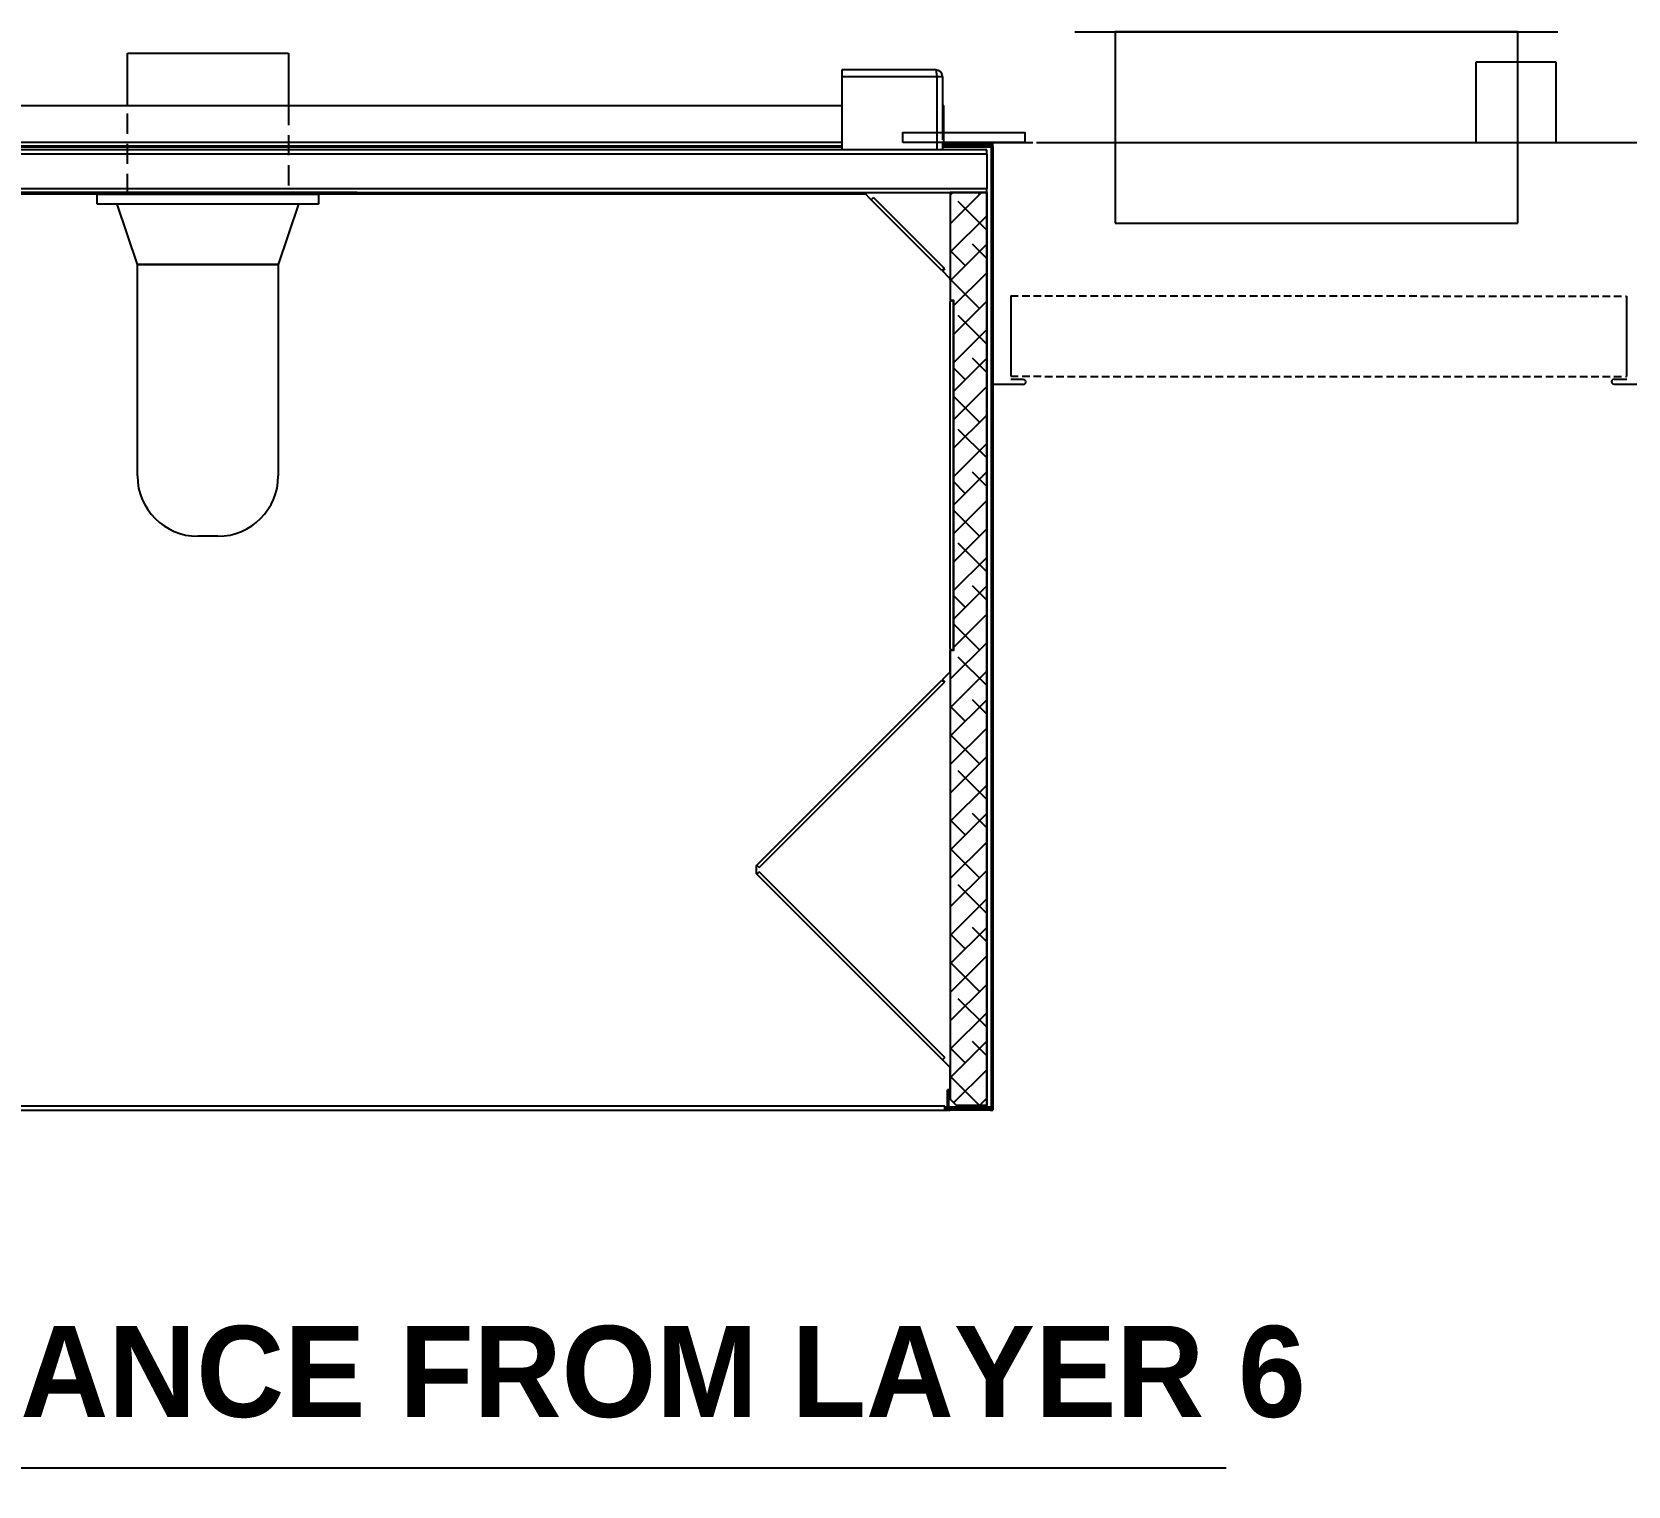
# Model space of a CAD drawing. Header units: inches. Extents: x 37 to 357, y 80 to 422.
# Drawn here: x 234.9 to 294.4, y 224.2 to 278.4 of the extents above; entities that cross this region are included whole.
import ezdxf

# ---------------------------------------------------------------- set-up
doc = ezdxf.new("R2010")
doc.units = ezdxf.units.IN
doc.header["$MEASUREMENT"] = 0
doc.linetypes.add('DASHED', pattern=[0.75, 0.5, -0.25])
doc.layers.get('DEFPOINTS').update_dxf_attribs({"color": 104})
doc.layers.add('1', color=7, linetype='DASHED')
doc.styles.add('BOO', font='GOTHIC.TTF', dxfattribs={"height": 6})
doc.dimstyles.new('MECH-DIM', dxfattribs={"dimscale": 12, "dimtxt": 6, "dimasz": 0.2, "dimexe": 0, "dimexo": 0, "dimgap": 0, "dimtad": 0, "dimdec": 0, "dimzin": 3, "dimdsep": 46, "dimlunit": 4, "dimtxsty": 'BOO', "dimblk1": 'OBLIQUE', "dimblk2": 'OBLIQUE', "dimsah": 1, "dimcen": 0, "dimclrd": 45, "dimclre": 45, "dimclrt": 256, "dimazin": 0, "dimtfac": 1, "dimtdec": 0, "dimtix": 1, "dimtmove": 0, "dimatfit": 0, "dimfxl": 1, "dimtvp": 1, "dimfrac": 2, "dimtolj": 1, "dimtzin": 0, "dimarcsym": 2})

# ---------------------------------------------------------------- blocks, each defined once
blk = doc.blocks.new('STDS')
at = {"linetype": 'Continuous'}
blk.add_line((-2, 3.5), (2, 3.5), dxfattribs=at)
for p, q in [((-2, 2.215), (-2, 3.5)), ((2, 3.5), (2, 2.215)), ((-2.75, -0.25), (-2.75, 0)), ((-2.75, 0), (2.75, 0)), ((2, 0), (-2, 0)), ((0, 0), (-2, 0)), ((0, 0), (1.75, 0)), ((2.75, 0), (2.75, -0.25)), ((2.75, -0.25), (-2.75, -0.25)), ((-1.75, -1.75), (-2.25, -0.25)), ((2.25, -0.25), (1.75, -1.75)), ((1.75, -1.75), (-1.75, -1.75)), ((-1.75, -1.75), (1.75, -1.75)), ((-1.75, -7), (-1.75, -1.75)), ((1.75, -1.75), (1.75, -7)), ((0.25, -8.5), (-0.25, -8.5))]:
    blk.add_line(p, q)
at = {"linetype": 'DASHED'}
for p, q in [((-2, 0), (-2, 2.215)), ((2, 2.215), (2, 0))]:
    blk.add_line(p, q, dxfattribs=at)
for centre, start, end in [((-0.25, -7), 180, 270), ((0.25, -7), 270, 0)]:
    blk.add_arc(centre, 1.5, start, end)
blk = doc.blocks.new('_Oblique')
at = {"color": 0, "linetype": 'ByBlock', "lineweight": -2}
blk.add_line((-0.5, -0.5), (0.5, 0.5), dxfattribs=at)
blk = doc.blocks.new('*D13')
at = {"color": 45, "lineweight": -2, "transparency": 16777216}
for p, q in [((9384.7, 645.51), (9384.7, 621.94)), ((9395.87, 645.51), (9395.87, 621.94)), ((9384.7, 621.94), (9382.3, 621.94)), ((9384.7, 621.94), (9395.87, 621.94)), ((9395.87, 621.94), (9554.47, 621.94))]:
    blk.add_line(p, q, dxfattribs=at)
at = {"layer": 'DEFPOINTS', "color": 0, "transparency": 16777216}
for p in [(9384.7, 645.51), (9395.87, 645.51), (9395.87, 621.94)]:
    blk.add_point(p, dxfattribs=at)
at = {"color": 45, "lineweight": -2, "transparency": 16777216, "xscale": 2.4, "yscale": 2.4, "zscale": 2.4}
blk.add_blockref('_Oblique', (9384.7, 621.94), dxfattribs=at)
at = {"color": 45, "lineweight": -2, "transparency": 16777216, "xscale": 2.4, "yscale": 2.4, "zscale": 2.4, "rotation": 180}
blk.add_blockref('_Oblique', (9395.87, 621.94), dxfattribs=at)
at = {"transparency": 16777216, "insert": (9477.57, 628.24), "char_height": 6, "attachment_point": 5, "style": 'BOO'}
blk.add_mtext('\\A1;{\\fCentury Gothic|b1|i0|c0|p34;AT LEAST 3" CLEARANCE FROM LAYER 6}', dxfattribs=at)
blk = doc.blocks.new('HOOD BEHIND EXHAUST HOOD')
h = blk.add_hatch()
h.set_pattern_fill('ANSI38', color=256, scale=10.608599, style=0)
h.set_pattern_definition([(45, (9395.865, 709.2402), (-0.937677, 0.937677), []), (135, (9395.865, 709.2402), (-2.81303, 0.937677), [3.315187, -1.989112])])
h.paths.add_polyline_path([(9538.68986, 705.94755), (9536.28817, 705.94755), (9536.28817, 698.8659), (9536.49769, 698.8659), (9536.49769, 675.78288), (9536.28817, 675.78288), (9536.28817, 646.23096), (9536.70075, 645.81839), (9538.68986, 645.81839)])
for p, q in [((9544.5025, 716.5336), (9576.3283, 716.5336)), ((9573.67615, 716.5336), (9547.15465, 716.5336)), ((9547.15465, 716.5336), (9547.15465, 709.24019)), ((9552.45895, 716.5336), (9554.63371, 716.5336)), ((9573.67615, 709.24019), (9573.67615, 716.5336)), ((9570.91135, 714.54449), (9570.91135, 709.24019)), ((9576.21565, 714.54449), (9570.91135, 714.54449)), ((9576.21565, 709.24019), (9576.21565, 714.54449)), ((9539.08113, 693.31003), (9539.08113, 709.24019)), ((9539.08113, 709.24019), (9541.73328, 709.24019)), ((9539.08113, 709.24019), (9541.73328, 709.24019)), ((9541.96742, 709.24019), (9581.51995, 709.24019)), ((9541.96742, 709.24019), (9576.21565, 709.24019)), ((9547.15465, 709.24019), (9547.15465, 703.93589)), ((9549.8068, 709.24019), (9551.98157, 709.24019)), ((9573.67615, 703.93589), (9573.67615, 709.24019)), ((9547.15465, 703.93589), (9573.67615, 703.93589)), ((9540.26938, 699.15033), (9540.26938, 693.84603)), ((9580.85271, 699.13067), (9580.85271, 693.82637)), ((9541.10385, 693.31003), (9539.08113, 693.31003)), ((9541.0893, 693.64504), (9540.2676, 693.64504)), ((9580.02066, 693.32729), (9581.51995, 693.32729)), ((9580.0352, 693.6623), (9580.85691, 693.6623))]:
    blk.add_line(p, q)
at = {"color": 7, "linetype": 'Continuous'}
for p, q in [((9535.32544, 714.03129), (9529.13534, 714.03129)), ((9529.13534, 714.03129), (9529.13534, 713.59103)), ((9529.13534, 713.59103), (9535.40661, 713.59103)), ((9529.13534, 713.59103), (9529.13534, 708.76546)), ((9535.40661, 713.59103), (9535.40661, 708.76546)), ((9535.40766, 713.59103), (9535.40766, 708.76546)), ((9535.40766, 713.59103), (9535.7657, 713.59103)), ((9535.7657, 713.59103), (9535.7657, 709.41909)), ((9407.46817, 711.68281), (9529.13534, 711.68281)), ((9535.7657, 711.68281), (9535.86118, 711.68281)), ((9535.86118, 709.24019), (9535.86118, 711.68281)), ((9529.13534, 709.24019), (9407.46817, 709.24019)), ((9407.46817, 709.03067), (9529.13534, 709.03067)), ((9529.13534, 708.94845), (9407.46817, 708.94845)), ((9535.40766, 709.619), (9535.40661, 709.62004)), ((9535.40766, 709.24019), (9535.40661, 709.24019)), ((9535.40661, 709.03067), (9535.40766, 709.03067)), ((9535.40766, 708.94845), (9535.40661, 708.94845)), ((9535.7657, 709.24019), (9535.7657, 708.76546)), ((9535.86118, 709.24019), (9535.7657, 709.24019)), ((9535.7657, 709.03067), (9535.9856, 709.03067)), ((9538.9854, 708.94845), (9535.7657, 708.94845)), ((9535.94339, 709.15797), (9535.94339, 709.0625)), ((9538.90319, 709.15797), (9535.94339, 709.15797)), ((9538.90319, 709.0625), (9535.94339, 709.0625)), ((9535.9856, 709.0625), (9535.9856, 709.03067)), ((9538.88175, 709.03067), (9535.9856, 709.03067)), ((9538.88175, 709.0625), (9538.88175, 709.03067)), ((9538.90319, 709.15797), (9538.90319, 709.0625)), ((9538.9854, 708.98028), (9538.9854, 645.6842)), ((9538.9854, 708.98028), (9539.08088, 708.98028)), ((9539.08088, 708.98028), (9539.08088, 645.6842)), ((9538.68969, 708.76546), (9407.46817, 708.76546)), ((9538.68969, 708.48433), (9407.46817, 708.48433)), ((9538.68969, 708.48433), (9538.68969, 708.76546)), ((9538.68969, 708.48433), (9538.68969, 706.22868)), ((9433.57655, 706.22868), (9497.19884, 706.22868)), ((9497.19884, 705.94755), (9453.75828, 705.94755)), ((9530.70167, 705.85207), (9453.75828, 705.85207)), ((9497.19884, 706.22868), (9538.68969, 706.22868)), ((9497.19884, 705.94755), (9530.60619, 705.94755)), ((9530.60619, 705.94755), (9538.68986, 705.94755)), ((9531.07503, 705.47871), (9530.60619, 705.94755)), ((9538.68969, 705.94755), (9538.68969, 706.22868)), ((9538.68986, 705.94755), (9538.68986, 645.81839)), ((9531.07503, 705.47871), (9531.22318, 705.62687)), ((9535.70915, 700.84459), (9531.07508, 705.47867)), ((9535.91544, 700.93461), (9531.22318, 705.62687)), ((9535.91544, 700.93461), (9535.76729, 700.78646)), ((9536.23613, 700.31762), (9535.76729, 700.78646)), ((9536.28817, 700.19197), (9536.28817, 698.8659)), ((9536.28817, 698.8659), (9536.49769, 698.8659)), ((9536.28817, 675.8651), (9536.28817, 698.78368)), ((9536.49769, 675.78288), (9536.49769, 698.8659)), ((9536.49769, 675.78288), (9536.28817, 675.78288)), ((9536.28817, 674.45681), (9536.28817, 675.78288)), ((9535.76729, 673.86232), (9536.23613, 674.33116)), ((9523.53601, 661.63104), (9535.70915, 673.80418)), ((9523.68411, 661.48284), (9535.91544, 673.71417)), ((9535.76729, 673.86232), (9535.91544, 673.71417)), ((9523.50862, 661.60365), (9523.53596, 661.63099)), ((9523.50862, 661.07322), (9523.50862, 661.60365)), ((9523.68411, 661.48284), (9523.53596, 661.63099)), ((9523.53596, 661.04588), (9523.50862, 661.07322)), ((9523.53596, 661.04588), (9523.68411, 661.19404)), ((9535.76729, 648.81456), (9523.53596, 661.04588)), ((9535.91544, 648.96271), (9523.68411, 661.19404)), ((9535.91544, 648.96271), (9535.76729, 648.81456)), ((9536.23613, 648.34572), (9535.76729, 648.81456)), ((9536.28817, 646.23096), (9536.28817, 648.22007)), ((9536.19269, 646.83258), (9536.09722, 646.83258)), ((9536.09722, 645.6842), (9536.09722, 646.83258)), ((9536.19269, 645.6842), (9536.19269, 646.83258)), ((9536.70075, 645.81839), (9536.28817, 646.23096)), ((9538.68986, 645.81839), (9536.70075, 645.81839)), ((9535.93146, 645.77172), (9396.36232, 645.77172)), ((9396.36232, 645.5065), (9535.93146, 645.5065)), ((9535.93146, 645.5065), (9535.93146, 645.77172)), ((9535.93146, 645.71602), (9536.09722, 645.71602)), ((9535.93146, 645.63381), (9536.10451, 645.63381)), ((9535.93146, 645.5065), (9536.27491, 645.5065)), ((9536.19269, 645.6842), (9536.09722, 645.6842)), ((9536.19269, 645.71602), (9538.9854, 645.71602)), ((9536.20995, 645.63381), (9538.96815, 645.63381)), ((9536.27491, 645.60198), (9536.27491, 645.5065)), ((9538.90319, 645.60198), (9536.27491, 645.60198)), ((9538.90319, 645.5065), (9536.27491, 645.5065)), ((9538.90319, 645.60198), (9538.90319, 645.5065)), ((9538.90319, 645.5065), (9539.08088, 645.5065)), ((9538.9854, 645.6842), (9539.08088, 645.6842)), ((9539.07358, 645.63381), (9539.08088, 645.63381)), ((9539.08088, 645.6842), (9539.08088, 645.63381)), ((9539.08088, 645.63381), (9539.08088, 645.5065))]:
    blk.add_line(p, q, dxfattribs=at)
at = {"color": 7, "linetype": 'Continuous', "flags": 128}
for points in [[(9535.32544, 714.03129), (9535.34574, 713.99778), (9535.36603, 713.90234), (9535.38632, 713.75951), (9535.40661, 713.59103)], [(9535.9856, 709.15797), (9535.93582, 709.16423), (9535.88604, 709.18205), (9535.88482, 709.1827)], [(9535.9856, 709.03067), (9535.93582, 709.04662), (9535.91145, 709.06885)], [(9538.98008, 709.00703), (9538.93153, 709.02441), (9538.88175, 709.03067)], [(9535.91544, 700.93461), (9535.84421, 700.89245), (9535.78161, 700.85892), (9535.73496, 700.84134), (9535.70915, 700.84459)], [(9536.28817, 698.78368), (9536.30412, 698.80424), (9536.34954, 698.82479), (9536.41751, 698.84535), (9536.49769, 698.8659)], [(9536.49769, 675.78288), (9536.41751, 675.80343), (9536.34954, 675.82399), (9536.30412, 675.84454), (9536.28817, 675.8651)], [(9535.70915, 673.80418), (9535.73496, 673.80744), (9535.78161, 673.78986), (9535.84421, 673.75633), (9535.91544, 673.71417)]]:
    blk.add_lwpolyline(points, dxfattribs=at)
for points in [[(9533.16352, 709.24019), (9533.16352, 709.90323), (9541.20285, 709.90323), (9541.20285, 709.24019)], [(9538.68986, 705.94755), (9536.28817, 705.94755), (9536.28817, 698.8659), (9536.49769, 698.8659), (9536.49769, 675.78288), (9536.28817, 675.78288), (9536.28817, 646.23096), (9536.70075, 645.81839), (9538.68986, 645.81839)]]:
    blk.add_lwpolyline(points, close=True)
at = {"color": 7, "linetype": 'Continuous'}
for centre, radius, start, end in [((9535.32544, 713.59103), 0.44026, 0, 90), ((9535.94339, 709.24019), 0.17769, 180, 270), ((9535.94339, 709.24019), 0.08222, 180, 270), ((9538.90319, 708.98028), 0.17769, 0, 90), ((9538.90319, 708.98028), 0.08222, 0, 90), ((9536.11048, 700.19197), 0.17769, 0, 45), ((9536.11048, 674.45681), 0.17769, 315, 0), ((9536.11048, 648.22007), 0.17769, 0, 45), ((9536.27491, 645.6842), 0.17769, 180, 270), ((9536.27491, 645.6842), 0.08222, 180, 270), ((9538.90319, 645.6842), 0.08222, 270, 0), ((9538.90319, 645.6842), 0.17769, 270, 0)]:
    blk.add_arc(centre, radius, start, end, dxfattribs=at)
for centre, start, end in [((9541.09657, 693.47754), 267.5141383, 92.4858617), ((9580.02793, 693.49479), 87.5141383, 272.4858617)]:
    blk.add_arc(centre, 0.16766, start, end)
at = {"layer": '1'}
for p, q in [((9540.26938, 699.15033), (9580.85271, 699.13067)), ((9540.26938, 693.84603), (9580.85271, 693.82637))]:
    blk.add_line(p, q, dxfattribs=at)
at = {"xscale": 2.652149840991772, "yscale": 2.652149840991772, "zscale": 2.652149840991772}
blk.add_blockref('STDS', (9487.36421, 705.85207), dxfattribs=at)
dim = blk.add_linear_dim(base=(9395.86504, 621.93648), p1=(9384.70353, 645.5065), p2=(9395.86504, 645.5065), text='{\\fCentury Gothic|b1|i0|c0|p34;AT LEAST 3" CLEARANCE FROM LAYER 6}', dimstyle='MECH-DIM', override={"dimpost": '<>'})
dim.commit()
dim.dimension.update_dxf_attribs({"geometry": '*D13', "text_midpoint": (9477.56987, 621.93648), "dimtype": 128})

msp = doc.modelspace()

# ---------------------------------------------------------------- block references
at = {"xscale": 0.5657759522830257, "yscale": 0.5657759522830257, "zscale": 0.5657759522830257}
msp.add_blockref('HOOD BEHIND EXHAUST HOOD', (-5126.265, -126.98), dxfattribs=at)

doc.saveas('drawing.dxf')
